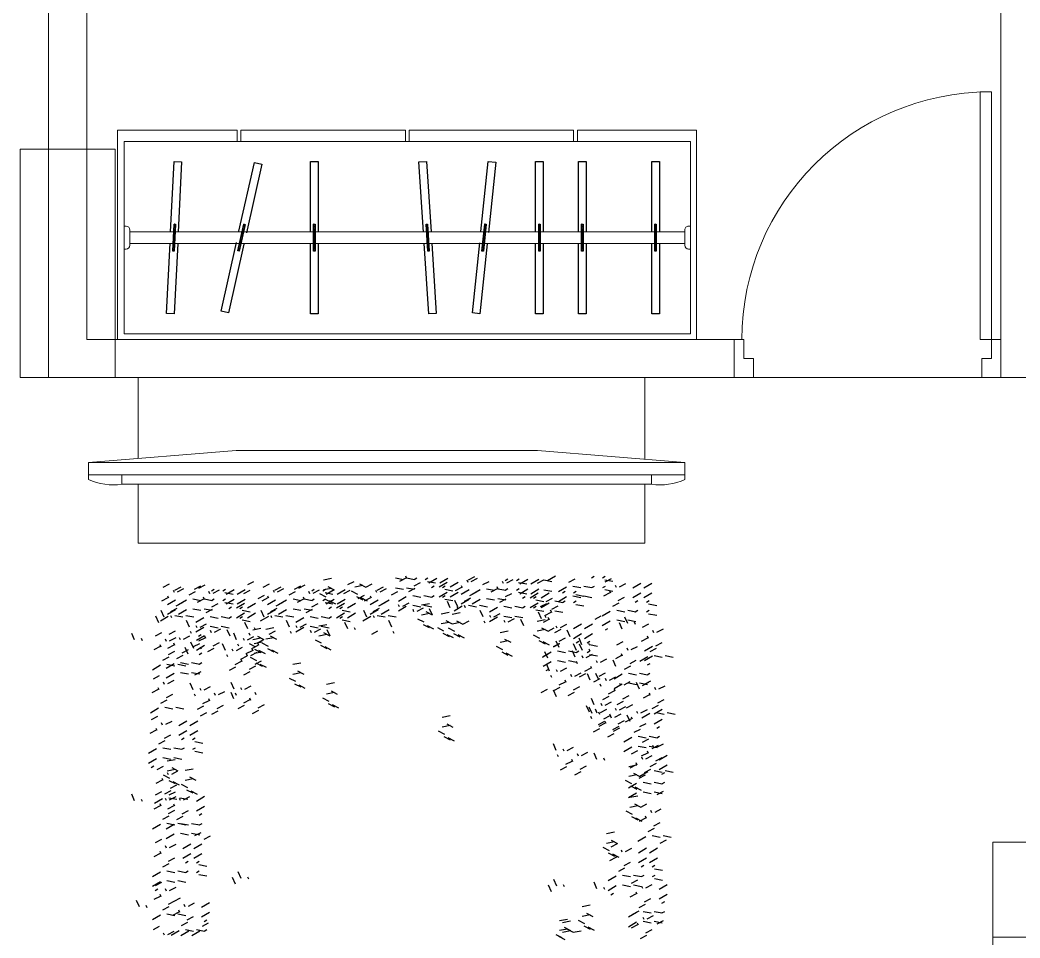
# Model space of a CAD drawing. Header units: millimetres. Extents: x 2878 to 6301, y 540 to 1980.
# Drawn here: x 2935.63 to 2938.255, y 831.834 to 834.245 of the extents above; entities that cross this region are included whole.
import ezdxf

# ---------------------------------------------------------------- set-up
doc = ezdxf.new("R2010")
doc.units = ezdxf.units.MM
doc.header["$LTSCALE"] = 4
for name, color, linetype, lineweight in [('ALVENARIA', 4, 'Continuous', 20), ('COTAS', 35, 'Continuous', 5), ('PILAR', 1, 'Continuous', 5), ('PORTA', 2, 'Continuous', 20), ('SOLEIRA', 1, 'Continuous', 5)]:
    doc.layers.add(name, color=color, linetype=linetype, lineweight=lineweight)
doc.layers.add('LAY01', color=7, linetype='Continuous')
doc.layers.add('TRACONIVEL', color=252, linetype='Continuous')

# ---------------------------------------------------------------- blocks, each defined once
blk = doc.blocks.new('P70D')
for points in [[(-0.025, 0.15), (-0.025, 0.8), (-0.055, 0.8), (-0.055, 0.15)], [(-0.7, 0.15), (-0.675, 0.15), (-0.675, 0.1), (-0.65, 0.1), (-0.65, 0.05), (-0.7, 0.05)], [(0, 0.15), (-0.025, 0.15), (-0.025, 0.1), (-0.05, 0.1), (-0.05, 0.05), (0, 0.05)]]:
    blk.add_lwpolyline(points, close=True)
blk = doc.blocks.new('*X95')
at = {"color": 0}
for p, q in [((18.205, 3.1079), (18.2054, 3.1081)), ((18.205, 3.1044), (18.209, 3.1067)), ((18.205, 3.1009), (18.209, 3.1032)), ((18.205, 3.0975), (18.209, 3.0998)), ((18.205, 3.094), (18.209, 3.0963)), ((18.205, 3.0905), (18.209, 3.0928)), ((18.205, 3.0871), (18.209, 3.0894)), ((18.205, 3.0836), (18.209, 3.0859)), ((18.205, 3.0801), (18.209, 3.0825)), ((18.205, 3.0767), (18.209, 3.079)), ((18.205, 3.0732), (18.209, 3.0755)), ((18.205, 3.0698), (18.209, 3.0721)), ((18.205, 3.0663), (18.209, 3.0686)), ((18.205, 3.0628), (18.209, 3.0651)), ((18.205, 3.0594), (18.209, 3.0617)), ((18.205, 3.0559), (18.209, 3.0582)), ((18.205, 3.0524), (18.209, 3.0547)), ((18.205, 3.049), (18.209, 3.0513)), ((18.205, 3.0455), (18.209, 3.0478)), ((18.205, 3.042), (18.209, 3.0443)), ((18.205, 3.0386), (18.209, 3.0409)), ((18.2081, 3.0369), (18.209, 3.0374))]:
    blk.add_line(p, q, dxfattribs=at)
blk = doc.blocks.new('CAB')
at = {"layer": 'LAY01'}
for points in [[(-0.01, 0.015), (-0.01, 0.2), (0.01, 0.2), (0.01, 0.015)], [(0.01, -0.015), (0.01, -0.2), (-0.01, -0.2), (-0.01, -0.015)]]:
    blk.add_lwpolyline(points, dxfattribs=at)
blk.add_lwpolyline([(-0.002, -0.0356), (-0.002, 0.0356), (0.002, 0.0356), (0.002, -0.0356)], close=True, dxfattribs=at)
blk.add_blockref('*X95', (-18.207, -3.0725), dxfattribs=at)
blk = doc.blocks.new('ARMARIO5')
for p, q in [((0.115, -0.015), (0.115, -0.52)), ((1.6017, -0.015), (0.115, -0.015)), ((1.6017, -0.015), (1.6017, -0.52)), ((0.115, -0.2375), (0.12, -0.2375)), ((0.13, -0.2475), (0.13, -0.2875)), ((0.13, -0.2525), (1.5867, -0.2525)), ((1.5867, -0.2475), (1.5867, -0.2875)), ((1.6017, -0.2375), (1.5967, -0.2375)), ((0.13, -0.2825), (1.5867, -0.2825)), ((0.115, -0.2975), (0.12, -0.2975)), ((1.6017, -0.2975), (1.5967, -0.2975)), ((0.115, -0.52), (1.6017, -0.52)), ((0.4117, -0.52), (0.4117, -0.55)), ((0.4217, -0.52), (0.4217, -0.55)), ((0.8533, -0.52), (0.8533, -0.55)), ((0.8633, -0.52), (0.8633, -0.55)), ((1.295, -0.52), (1.295, -0.55)), ((1.305, -0.52), (1.305, -0.55)), ((0.0994, -0.55), (0.4117, -0.55)), ((0.4217, -0.55), (0.8533, -0.55)), ((0.8633, -0.55), (1.295, -0.55)), ((1.305, -0.55), (1.619, -0.55))]:
    blk.add_line(p, q)
blk.add_lwpolyline([(1.619, -0.55), (1.619, 0), (0.0994, 0), (0.0994, -0.55)])
for centre, start, end in [((0.12, -0.2475), 0, 90), ((1.5967, -0.2475), 90, 180), ((0.12, -0.2875), 270, 0), ((1.5967, -0.2875), 180, 270)]:
    blk.add_arc(centre, 0.01, start, end)
for p in [(0.2067, -0.2675), (0.399, -0.2675), (0.5115, -0.2675), (1.1024, -0.2675)]:
    blk.add_blockref('CAB', p)
for p, rotation in [((0.6569, -0.2675), 354.0893786921447), ((0.805, -0.2675), 3.656534792935252), ((1.2937, -0.2675), 347.3364767990632), ((1.4704, -0.2675), 357.2102617145848)]:
    blk.add_blockref('CAB', p, dxfattribs=dict(rotation=rotation))
blk = doc.blocks.new('TAPETE')
at = {"layer": 'TRACONIVEL'}
for p, q in [((-0.2827, 0.4677), (-0.3016, 0.4626)), ((0.0294, 0.4761), (0.0104, 0.4711)), ((0.5016, 0.4761), (0.4827, 0.4711)), ((-0.2977, 0.4509), (-0.3041, 0.4492)), ((0.0143, 0.4593), (0.008, 0.4576)), ((0.4866, 0.4593), (0.4803, 0.4576)), ((-0.3693, 0.438), (-0.3596, 0.4271)), ((-0.3264, 0.4257), (-0.3402, 0.4396)), ((-0.2803, 0.4367), (-0.2706, 0.4258)), ((-0.2509, 0.4303), (-0.2555, 0.435)), ((-0.2288, 0.4257), (-0.2426, 0.4396)), ((-0.2396, 0.4346), (-0.2299, 0.4236)), ((-0.2001, 0.4257), (-0.214, 0.4396)), ((-0.1541, 0.4367), (-0.1444, 0.4258)), ((-0.1134, 0.4346), (-0.1037, 0.4236)), ((-0.0602, 0.4257), (-0.0741, 0.4396)), ((-0.0142, 0.4367), (-0.0045, 0.4258)), ((0.0148, 0.4223), (0.001, 0.4362)), ((0.0265, 0.4346), (0.0362, 0.4236)), ((0.0609, 0.4333), (0.0706, 0.4224)), ((0.1108, 0.4372), (0.1062, 0.4418)), ((0.1329, 0.4325), (0.1191, 0.4464)), ((0.1616, 0.4325), (0.1477, 0.4464)), ((0.2076, 0.4436), (0.2173, 0.4326)), ((0.2226, 0.4338), (0.2163, 0.4321)), ((0.2483, 0.4414), (0.258, 0.4305)), ((0.281, 0.4291), (0.2671, 0.443)), ((0.327, 0.4402), (0.3367, 0.4292)), ((0.3677, 0.438), (0.3774, 0.4271)), ((0.4072, 0.4257), (0.3934, 0.4396)), ((0.4533, 0.4367), (0.463, 0.4258)), ((0.494, 0.4346), (0.5036, 0.4236)), ((0.5522, 0.4345), (0.5333, 0.4294)), ((-0.3785, 0.4208), (-0.3848, 0.4191)), ((-0.3112, 0.4215), (-0.3015, 0.4106)), ((-0.2654, 0.427), (-0.2717, 0.4253)), ((-0.2488, 0.4174), (-0.2551, 0.4157)), ((-0.185, 0.4215), (-0.1753, 0.4106)), ((-0.1391, 0.427), (-0.1454, 0.4253)), ((-0.1226, 0.4174), (-0.1289, 0.4157)), ((-0.0892, 0.4018), (-0.103, 0.4157)), ((-0.0605, 0.4018), (-0.0744, 0.4157)), ((-0.0451, 0.4215), (-0.0354, 0.4106)), ((0.0008, 0.427), (-0.0055, 0.4253)), ((0.0173, 0.4174), (0.011, 0.4157)), ((0.03, 0.4181), (0.0397, 0.4071)), ((0.0759, 0.4236), (0.0695, 0.4219)), ((0.0858, 0.4209), (0.0761, 0.4099)), ((0.1016, 0.4312), (0.1113, 0.4202)), ((0.1363, 0.4216), (0.1317, 0.4077)), ((0.165, 0.4216), (0.1604, 0.4077)), ((0.1767, 0.4283), (0.1864, 0.4174)), ((0.1933, 0.4187), (0.203, 0.4078)), ((0.2391, 0.4243), (0.2328, 0.4226)), ((0.234, 0.4166), (0.2436, 0.4057)), ((0.2844, 0.4181), (0.2798, 0.4043)), ((0.2961, 0.4249), (0.3058, 0.414)), ((0.342, 0.4304), (0.3357, 0.4287)), ((0.3585, 0.4208), (0.3522, 0.4191)), ((0.3831, 0.4018), (0.3693, 0.4157)), ((0.4118, 0.4018), (0.3979, 0.4157)), ((0.4224, 0.4215), (0.4321, 0.4106)), ((0.4682, 0.427), (0.4619, 0.4253)), ((0.4848, 0.4174), (0.4785, 0.4157)), ((0.5505, 0.4121), (0.5367, 0.4259)), ((0.5688, 0.4249), (0.5498, 0.4199)), ((0.5966, 0.4231), (0.6063, 0.4122)), ((0.6373, 0.4209), (0.647, 0.41)), ((-0.3726, 0.3934), (-0.3864, 0.4072)), ((-0.3836, 0.4132), (-0.3739, 0.4022)), ((-0.3229, 0.4147), (-0.3275, 0.4009)), ((-0.3265, 0.4044), (-0.3168, 0.3935)), ((-0.2946, 0.4119), (-0.285, 0.401)), ((-0.2859, 0.4022), (-0.2762, 0.3913)), ((-0.254, 0.4098), (-0.2443, 0.3988)), ((-0.2253, 0.4147), (-0.23, 0.4009)), ((-0.1967, 0.4147), (-0.2013, 0.4009)), ((-0.1684, 0.4119), (-0.1587, 0.401)), ((-0.1277, 0.4098), (-0.118, 0.3988)), ((-0.0568, 0.4147), (-0.0614, 0.4009)), ((-0.0285, 0.4119), (-0.0188, 0.401)), ((-0.0145, 0.4128), (-0.0048, 0.4019)), ((0.0005, 0.4031), (-0.0058, 0.4014)), ((0.0122, 0.4098), (0.0219, 0.3988)), ((0.0183, 0.4113), (0.0137, 0.3975)), ((0.0262, 0.4107), (0.0359, 0.3997)), ((0.0466, 0.4085), (0.0563, 0.3976)), ((0.0659, 0.4042), (0.0563, 0.3932)), ((0.0692, 0.4113), (0.0595, 0.4004)), ((0.0924, 0.414), (0.0861, 0.4123)), ((0.0872, 0.4063), (0.0969, 0.3954)), ((0.1066, 0.4063), (0.0969, 0.3954)), ((0.0975, 0.4141), (0.1021, 0.4003)), ((0.1261, 0.4141), (0.1308, 0.4003)), ((0.1363, 0.4024), (0.1317, 0.3886)), ((0.165, 0.4024), (0.1604, 0.3886)), ((0.2844, 0.399), (0.2798, 0.3852)), ((0.3127, 0.4153), (0.3224, 0.4044)), ((0.3534, 0.4132), (0.3631, 0.4022)), ((0.4107, 0.4147), (0.4061, 0.4009)), ((0.4389, 0.4119), (0.4486, 0.401)), ((0.4578, 0.4128), (0.4675, 0.4019)), ((0.4728, 0.4031), (0.4665, 0.4014)), ((0.4796, 0.4098), (0.4893, 0.3988)), ((0.4985, 0.4107), (0.5082, 0.3997)), ((0.5537, 0.4081), (0.5474, 0.4064)), ((0.554, 0.4011), (0.5494, 0.3872)), ((0.5702, 0.3995), (0.5564, 0.4134)), ((0.5657, 0.4078), (0.5754, 0.3969)), ((0.5823, 0.3983), (0.5919, 0.3873)), ((0.5989, 0.3995), (0.585, 0.4134)), ((0.6115, 0.4133), (0.6052, 0.4116)), ((0.6281, 0.4038), (0.6218, 0.4021)), ((0.6284, 0.401), (0.6381, 0.3901)), ((-0.3741, 0.3766), (-0.388, 0.3904)), ((-0.3691, 0.3824), (-0.3738, 0.3685)), ((-0.3574, 0.3891), (-0.3477, 0.3782)), ((-0.3229, 0.3956), (-0.3275, 0.3818)), ((-0.3116, 0.3946), (-0.3179, 0.3929)), ((-0.295, 0.3851), (-0.3013, 0.3834)), ((-0.2253, 0.3956), (-0.23, 0.3818)), ((-0.1976, 0.3778), (-0.2023, 0.3824)), ((-0.1967, 0.3956), (-0.2013, 0.3818)), ((-0.169, 0.3778), (-0.1736, 0.3824)), ((-0.1469, 0.3732), (-0.1607, 0.387)), ((-0.1182, 0.3732), (-0.1321, 0.387)), ((-0.0858, 0.3908), (-0.0904, 0.377)), ((-0.0571, 0.3908), (-0.0617, 0.377)), ((-0.0568, 0.3956), (-0.0614, 0.3818)), ((-0.0454, 0.3976), (-0.0357, 0.3866)), ((-0.0288, 0.388), (-0.0191, 0.3771)), ((0.017, 0.3935), (0.0107, 0.3918)), ((0.0119, 0.3858), (0.0216, 0.3749)), ((0.0183, 0.3922), (0.0137, 0.3783)), ((0.0583, 0.3899), (0.0486, 0.379)), ((0.0701, 0.3832), (0.0747, 0.3693)), ((0.0987, 0.3832), (0.1033, 0.3693)), ((0.164, 0.3846), (0.1594, 0.3892)), ((0.1927, 0.3846), (0.1881, 0.3892)), ((0.2148, 0.38), (0.2009, 0.3938)), ((0.2435, 0.38), (0.2296, 0.3938)), ((0.3865, 0.3908), (0.3819, 0.377)), ((0.4107, 0.3956), (0.4061, 0.3818)), ((0.4152, 0.3908), (0.4106, 0.377)), ((0.4269, 0.3976), (0.4366, 0.3866)), ((0.4601, 0.3833), (0.4412, 0.3782)), ((0.4435, 0.388), (0.4532, 0.3771)), ((0.4893, 0.3935), (0.483, 0.3918)), ((0.4842, 0.3858), (0.4938, 0.3749)), ((0.5396, 0.3813), (0.5207, 0.3763)), ((0.554, 0.382), (0.5494, 0.3681)), ((0.5702, 0.3804), (0.5564, 0.3943)), ((0.5989, 0.3804), (0.585, 0.3943)), ((0.6229, 0.3961), (0.6326, 0.3852)), ((-0.3741, 0.3575), (-0.388, 0.3713)), ((-0.3409, 0.3796), (-0.3312, 0.3686)), ((-0.3002, 0.3774), (-0.2905, 0.3665)), ((-0.1469, 0.354), (-0.1607, 0.3679)), ((-0.1182, 0.354), (-0.1321, 0.3679)), ((-0.0932, 0.3663), (-0.0835, 0.3554)), ((-0.0858, 0.3717), (-0.0904, 0.3578)), ((-0.0571, 0.3717), (-0.0617, 0.3578)), ((0.0385, 0.3732), (0.0288, 0.3623)), ((0.0418, 0.3804), (0.0321, 0.3695)), ((0.0792, 0.3754), (0.0695, 0.3645)), ((0.1548, 0.3661), (0.1502, 0.3523)), ((0.164, 0.3655), (0.1594, 0.3701)), ((0.1835, 0.3661), (0.1788, 0.3523)), ((0.1927, 0.3655), (0.1881, 0.3701)), ((0.2148, 0.3609), (0.2009, 0.3747)), ((0.2435, 0.3609), (0.2296, 0.3747)), ((0.3239, 0.3673), (0.3176, 0.3656)), ((0.3555, 0.3746), (0.3366, 0.3695)), ((0.3791, 0.3663), (0.3888, 0.3554)), ((0.3865, 0.3717), (0.3819, 0.3578)), ((0.4152, 0.3717), (0.4106, 0.3578)), ((0.4766, 0.3737), (0.4577, 0.3687)), ((0.4621, 0.3686), (0.4718, 0.3576)), ((0.508, 0.3741), (0.5017, 0.3724)), ((0.5185, 0.3506), (0.5046, 0.3645)), ((0.5245, 0.3645), (0.5182, 0.3628)), ((0.5471, 0.3506), (0.5333, 0.3645)), ((0.5736, 0.3694), (0.569, 0.3556)), ((0.6023, 0.3694), (0.5977, 0.3556)), ((0.614, 0.3762), (0.6237, 0.3652)), ((0.6306, 0.3666), (0.6403, 0.3557)), ((-0.3701, 0.3454), (-0.3747, 0.35)), ((-0.3691, 0.3633), (-0.3738, 0.3494)), ((-0.359, 0.3532), (-0.3493, 0.3423)), ((-0.3415, 0.3454), (-0.3461, 0.35)), ((-0.3193, 0.3408), (-0.3332, 0.3547)), ((-0.2907, 0.3408), (-0.3045, 0.3547)), ((-0.2069, 0.3593), (-0.2115, 0.3454)), ((-0.1976, 0.3587), (-0.2023, 0.3633)), ((-0.1782, 0.3593), (-0.1828, 0.3454)), ((-0.169, 0.3587), (-0.1736, 0.3633)), ((-0.1031, 0.3498), (-0.0934, 0.3389)), ((-0.0581, 0.3539), (-0.0627, 0.3585)), ((-0.0294, 0.3539), (-0.034, 0.3585)), ((-0.0073, 0.3492), (-0.0211, 0.3631)), ((0.0214, 0.3492), (0.0075, 0.3631)), ((0.2586, 0.3566), (0.2683, 0.3457)), ((0.2781, 0.3618), (0.2878, 0.3509)), ((0.2946, 0.3522), (0.3043, 0.3413)), ((0.3405, 0.3577), (0.3342, 0.356)), ((0.3353, 0.3501), (0.345, 0.3391)), ((0.4142, 0.3539), (0.4096, 0.3585)), ((0.4429, 0.3539), (0.4383, 0.3585)), ((0.465, 0.3492), (0.4511, 0.3631)), ((0.4616, 0.3569), (0.4553, 0.3552)), ((0.4787, 0.359), (0.4884, 0.3481)), ((0.4937, 0.3492), (0.4798, 0.3631)), ((0.4937, 0.3492), (0.4873, 0.3476)), ((0.4964, 0.3552), (0.4918, 0.3599)), ((0.5194, 0.3568), (0.5291, 0.3459)), ((0.5623, 0.3464), (0.572, 0.3355)), ((0.5736, 0.3503), (0.569, 0.3364)), ((0.5932, 0.3616), (0.6029, 0.3507)), ((0.6023, 0.3503), (0.5977, 0.3364)), ((0.6081, 0.3519), (0.6018, 0.3502)), ((0.6338, 0.3595), (0.6435, 0.3485)), ((0.2637, 0.337), (0.2734, 0.326)), ((0.3096, 0.3425), (0.3033, 0.3408)), ((0.3261, 0.3329), (0.3198, 0.3312)), ((0.4478, 0.3437), (0.4575, 0.3328)), ((0.4644, 0.3342), (0.4741, 0.3233)), ((0.5102, 0.3397), (0.5039, 0.338)), ((0.505, 0.332), (0.5147, 0.3211)), ((0.5219, 0.3396), (0.5173, 0.3258)), ((0.5506, 0.3396), (0.546, 0.3258)), ((0.5788, 0.3368), (0.5885, 0.3259)), ((0.6013, 0.3325), (0.5967, 0.3371)), ((0.6247, 0.3423), (0.6184, 0.3406)), ((0.6195, 0.3347), (0.6292, 0.3237)), ((0.63, 0.3325), (0.6254, 0.3371)), ((0.2803, 0.3274), (0.29, 0.3165)), ((0.321, 0.3252), (0.3307, 0.3143)), ((0.4709, 0.3188), (0.4519, 0.3137)), ((0.5219, 0.3205), (0.5173, 0.3067)), ((0.5506, 0.3205), (0.546, 0.3067)), ((0.6004, 0.2981), (0.5865, 0.3119)), ((0.5921, 0.314), (0.5875, 0.3001)), ((0.6013, 0.3133), (0.5967, 0.318)), ((0.629, 0.2981), (0.6152, 0.3119)), ((0.6208, 0.314), (0.6162, 0.3001)), ((0.63, 0.3133), (0.6254, 0.318)), ((-0.2155, 0.3014), (-0.2344, 0.2963)), ((0.3285, 0.3041), (0.3096, 0.2991)), ((0.3259, 0.2966), (0.3196, 0.2949)), ((0.3575, 0.3039), (0.3386, 0.2988)), ((0.3934, 0.306), (0.4031, 0.2951)), ((0.41, 0.2965), (0.4197, 0.2855)), ((0.4393, 0.3115), (0.433, 0.3098)), ((0.4558, 0.302), (0.4495, 0.3003)), ((0.5024, 0.2995), (0.4835, 0.2944)), ((0.5126, 0.3109), (0.4937, 0.3058)), ((0.5496, 0.3027), (0.545, 0.3073)), ((0.5783, 0.3027), (0.5736, 0.3073)), ((-0.1989, 0.2918), (-0.2179, 0.2868)), ((0.2801, 0.2911), (0.2898, 0.2802)), ((0.2967, 0.2815), (0.3063, 0.2706)), ((0.3425, 0.2871), (0.3362, 0.2854)), ((0.3373, 0.2794), (0.347, 0.2685)), ((0.3791, 0.2812), (0.3888, 0.2703)), ((0.4249, 0.2867), (0.4186, 0.285)), ((0.4249, 0.2867), (0.4346, 0.2758)), ((0.4415, 0.2771), (0.4352, 0.2755)), ((0.4415, 0.2771), (0.4512, 0.2662)), ((0.4506, 0.2943), (0.4603, 0.2834)), ((0.4708, 0.2922), (0.4645, 0.2905)), ((0.4873, 0.2826), (0.481, 0.281)), ((0.5339, 0.2802), (0.515, 0.2751)), ((0.5404, 0.2842), (0.5357, 0.2703)), ((0.5496, 0.2836), (0.545, 0.2882)), ((0.56, 0.2801), (0.5461, 0.2939)), ((0.569, 0.2842), (0.5644, 0.2703)), ((0.5783, 0.2836), (0.5736, 0.2882)), ((0.5886, 0.2801), (0.5748, 0.2939)), ((0.6004, 0.2789), (0.5865, 0.2928)), ((0.629, 0.2789), (0.6152, 0.2928)), ((0.6181, 0.2815), (0.6278, 0.2706)), ((-0.214, 0.275), (-0.2203, 0.2733)), ((0.2658, 0.2663), (0.2755, 0.2554)), ((0.3116, 0.2718), (0.3053, 0.2701)), ((0.3282, 0.2622), (0.3219, 0.2605)), ((0.3956, 0.2716), (0.4053, 0.2607)), ((0.4143, 0.2606), (0.4046, 0.2497)), ((0.4106, 0.2619), (0.4203, 0.251)), ((0.4309, 0.2702), (0.4212, 0.2593)), ((0.4363, 0.2695), (0.446, 0.2585)), ((0.4426, 0.2634), (0.4472, 0.2496)), ((0.455, 0.2628), (0.4453, 0.2519)), ((0.4564, 0.2674), (0.4501, 0.2657)), ((0.4564, 0.2674), (0.4661, 0.2565)), ((0.4715, 0.2723), (0.4618, 0.2614)), ((0.4712, 0.2634), (0.4758, 0.2496)), ((0.4822, 0.275), (0.4919, 0.264)), ((0.4832, 0.2656), (0.4879, 0.2517)), ((0.5023, 0.2729), (0.496, 0.2712)), ((0.5119, 0.2656), (0.5165, 0.2517)), ((0.5188, 0.2633), (0.5125, 0.2616)), ((0.56, 0.2609), (0.5461, 0.2748)), ((0.5886, 0.2609), (0.5748, 0.2748)), ((0.6442, 0.2747), (0.6539, 0.2638)), ((0.2823, 0.2567), (0.292, 0.2458)), ((0.411, 0.2535), (0.4013, 0.2426)), ((0.4517, 0.2557), (0.442, 0.2447)), ((0.4517, 0.2557), (0.442, 0.2447)), ((0.473, 0.2502), (0.4633, 0.2392)), ((0.473, 0.2578), (0.4667, 0.2561)), ((0.473, 0.2578), (0.4827, 0.2469)), ((0.4924, 0.2578), (0.4827, 0.2469)), ((0.4847, 0.2434), (0.4893, 0.2296)), ((0.5133, 0.2434), (0.518, 0.2296)), ((0.5505, 0.2389), (0.5367, 0.2528)), ((0.5688, 0.2518), (0.5498, 0.2467)), ((0.5966, 0.2499), (0.6063, 0.239)), ((0.6038, 0.2567), (0.6135, 0.2458)), ((0.6373, 0.2477), (0.647, 0.2368)), ((0.4531, 0.2335), (0.4434, 0.2226)), ((0.4564, 0.2406), (0.4467, 0.2297)), ((0.4938, 0.2356), (0.4841, 0.2247)), ((0.4985, 0.2375), (0.5082, 0.2266)), ((0.5537, 0.2349), (0.5474, 0.2332)), ((0.554, 0.2279), (0.5494, 0.214)), ((0.5702, 0.2264), (0.5564, 0.2402)), ((0.5657, 0.2347), (0.5754, 0.2237)), ((0.5989, 0.2264), (0.585, 0.2402)), ((0.6115, 0.2402), (0.6052, 0.2385)), ((0.6281, 0.2306), (0.6218, 0.2289)), ((0.6284, 0.2278), (0.6381, 0.2169)), ((0.5396, 0.2082), (0.5207, 0.2031)), ((0.554, 0.2088), (0.5494, 0.1949)), ((0.5702, 0.2072), (0.5564, 0.2211)), ((0.5823, 0.2251), (0.5919, 0.2142)), ((0.5989, 0.2072), (0.585, 0.2211)), ((0.6229, 0.2229), (0.6326, 0.212)), ((0.3533, 0.1935), (0.3436, 0.1826)), ((0.3699, 0.2031), (0.3602, 0.1921)), ((0.3816, 0.1963), (0.3862, 0.1825)), ((0.4103, 0.1963), (0.4149, 0.1825)), ((0.508, 0.2009), (0.5017, 0.1992)), ((0.5185, 0.1775), (0.5046, 0.1913)), ((0.5245, 0.1913), (0.5182, 0.1896)), ((0.5471, 0.1775), (0.5333, 0.1913)), ((0.5736, 0.1962), (0.569, 0.1824)), ((0.6023, 0.1962), (0.5977, 0.1824)), ((0.614, 0.203), (0.6237, 0.1921)), ((0.6306, 0.1934), (0.6403, 0.1825)), ((0.3501, 0.1864), (0.3404, 0.1755)), ((0.3907, 0.1885), (0.381, 0.1776)), ((0.5194, 0.1837), (0.5291, 0.1727)), ((0.5623, 0.1732), (0.572, 0.1623)), ((0.5736, 0.1771), (0.569, 0.1633)), ((0.5932, 0.1885), (0.6029, 0.1775)), ((0.6023, 0.1771), (0.5977, 0.1633)), ((0.6081, 0.1787), (0.6018, 0.177)), ((0.6338, 0.1863), (0.6435, 0.1754)), ((0.4825, 0.1581), (0.4728, 0.1472)), ((0.5102, 0.1665), (0.5039, 0.1648)), ((0.505, 0.1588), (0.5147, 0.1479)), ((0.5219, 0.1665), (0.5173, 0.1526)), ((0.5506, 0.1665), (0.546, 0.1526)), ((0.5788, 0.1636), (0.5885, 0.1527)), ((0.6013, 0.1593), (0.5967, 0.1639)), ((0.6247, 0.1692), (0.6184, 0.1675)), ((0.6195, 0.1615), (0.6292, 0.1506)), ((0.63, 0.1593), (0.6254, 0.1639)), ((0.3117, 0.1449), (0.302, 0.134)), ((0.3117, 0.1449), (0.302, 0.134)), ((0.4627, 0.1414), (0.453, 0.1305)), ((0.466, 0.1486), (0.4563, 0.1376)), ((0.5034, 0.1436), (0.4937, 0.1327)), ((0.4942, 0.1514), (0.4989, 0.1375)), ((0.5219, 0.1473), (0.5173, 0.1335)), ((0.5229, 0.1514), (0.5275, 0.1375)), ((0.5506, 0.1473), (0.546, 0.1335)), ((0.6004, 0.1249), (0.5865, 0.1387)), ((0.5921, 0.1408), (0.5875, 0.127)), ((0.6013, 0.1408), (0.5916, 0.1298)), ((0.6013, 0.1402), (0.5967, 0.1448)), ((0.6179, 0.1503), (0.6082, 0.1394)), ((0.629, 0.1249), (0.6152, 0.1387)), ((0.6208, 0.1408), (0.6162, 0.127)), ((0.63, 0.1402), (0.6254, 0.1448)), ((0.6296, 0.1436), (0.6342, 0.1297)), ((0.6582, 0.1436), (0.6629, 0.1297)), ((0.2918, 0.1282), (0.2821, 0.1173)), ((0.2918, 0.1282), (0.2821, 0.1173)), ((0.2951, 0.1354), (0.2854, 0.1244)), ((0.2951, 0.1354), (0.2854, 0.1244)), ((0.3325, 0.1304), (0.3228, 0.1195)), ((0.3325, 0.1304), (0.3228, 0.1195)), ((0.3234, 0.1382), (0.328, 0.1243)), ((0.3234, 0.1382), (0.328, 0.1243)), ((0.352, 0.1382), (0.3567, 0.1243)), ((0.352, 0.1382), (0.3567, 0.1243)), ((0.5126, 0.1377), (0.4937, 0.1327)), ((0.5496, 0.1295), (0.545, 0.1341)), ((0.5783, 0.1295), (0.5736, 0.1341)), ((0.598, 0.1336), (0.5883, 0.1227)), ((0.6387, 0.1358), (0.629, 0.1249)), ((0.5339, 0.107), (0.515, 0.1019)), ((0.5404, 0.111), (0.5357, 0.0972)), ((0.5496, 0.1104), (0.545, 0.115)), ((0.56, 0.1069), (0.5461, 0.1207)), ((0.569, 0.111), (0.5644, 0.0972)), ((0.5783, 0.1104), (0.5736, 0.115)), ((0.5886, 0.1069), (0.5748, 0.1207)), ((0.6004, 0.1058), (0.5865, 0.1196)), ((0.629, 0.1058), (0.6152, 0.1196)), ((0.6181, 0.1083), (0.6278, 0.0974)), ((0.5188, 0.0902), (0.5125, 0.0885)), ((0.56, 0.0878), (0.5461, 0.1016)), ((0.5886, 0.0878), (0.5748, 0.1016)), ((0.6261, 0.0957), (0.6164, 0.0848)), ((0.6378, 0.089), (0.6424, 0.0751)), ((0.6442, 0.1015), (0.6539, 0.0906)), ((0.5505, 0.0614), (0.5367, 0.0753)), ((0.5688, 0.0743), (0.5498, 0.0692)), ((0.6063, 0.079), (0.5966, 0.0681)), ((0.5966, 0.0724), (0.6063, 0.0615)), ((0.6095, 0.0862), (0.5999, 0.0752)), ((0.6038, 0.0835), (0.6135, 0.0726)), ((0.647, 0.0812), (0.6373, 0.0703)), ((0.6373, 0.0703), (0.647, 0.0593)), ((0.4985, 0.06), (0.5082, 0.0491)), ((0.5537, 0.0575), (0.5474, 0.0558)), ((0.5702, 0.0489), (0.5564, 0.0627)), ((0.5657, 0.0572), (0.5754, 0.0462)), ((0.5989, 0.0489), (0.585, 0.0627)), ((0.6115, 0.0627), (0.6052, 0.061)), ((0.6281, 0.0531), (0.6218, 0.0514)), ((0.554, 0.0504), (0.5494, 0.0366)), ((0.5702, 0.0298), (0.5564, 0.0436)), ((0.5823, 0.0476), (0.5919, 0.0367)), ((0.5989, 0.0298), (0.585, 0.0436)), ((0.6229, 0.0454), (0.6326, 0.0345)), ((0.6284, 0.0503), (0.6381, 0.0394)), ((0.508, 0.0234), (0.5017, 0.0217)), ((0.5396, 0.0307), (0.5207, 0.0256)), ((0.554, 0.0313), (0.5494, 0.0174)), ((0.614, 0.0255), (0.6237, 0.0146)), ((0.6353, 0.0188), (0.6307, 0.0049)), ((0.6639, 0.0188), (0.6593, 0.0049)), ((0.5801, 0), (0.5663, 0.0138)), ((0.5862, 0.0139), (0.5799, 0.0122)), ((0.581, 0.0062), (0.5907, -0.0047)), ((0.6088, 0), (0.5949, 0.0138)), ((0.6548, 0.011), (0.6645, 0.0001)), ((0.6698, 0.0012), (0.6635, -0.0005)), ((0.5718, -0.011), (0.5655, -0.0127)), ((0.5835, -0.011), (0.5789, -0.0249)), ((0.6122, -0.011), (0.6076, -0.0249)), ((0.6239, -0.0043), (0.6336, -0.0152)), ((0.6353, -0.0004), (0.6307, -0.0142)), ((0.6405, -0.0138), (0.6502, -0.0248)), ((0.663, -0.0182), (0.6584, -0.0136)), ((0.6639, -0.0004), (0.6593, -0.0142)), ((0.5276, -0.0289), (0.5179, -0.0398)), ((0.5442, -0.0194), (0.5345, -0.0303)), ((0.565, -0.0339), (0.5553, -0.0448)), ((0.5559, -0.0261), (0.5605, -0.04)), ((0.5667, -0.0186), (0.5764, -0.0296)), ((0.5835, -0.0301), (0.5789, -0.044)), ((0.5845, -0.0261), (0.5892, -0.04)), ((0.6122, -0.0301), (0.6076, -0.044)), ((0.663, -0.0373), (0.6584, -0.0327)), ((0.5243, -0.0361), (0.5146, -0.047)), ((0.5742, -0.0398), (0.5553, -0.0448)), ((0.6112, -0.048), (0.6066, -0.0434)), ((0.6399, -0.048), (0.6353, -0.0434)), ((0.662, -0.0526), (0.6481, -0.0387)), ((0.6537, -0.0367), (0.6491, -0.0505)), ((0.1981, -0.065), (0.1884, -0.0759)), ((0.2146, -0.0554), (0.2049, -0.0663)), ((0.2263, -0.0621), (0.231, -0.076)), ((0.255, -0.0621), (0.2596, -0.076)), ((0.5015, -0.0632), (0.4918, -0.0742)), ((0.518, -0.0537), (0.5083, -0.0646)), ((0.5389, -0.0682), (0.5292, -0.0791)), ((0.5297, -0.0604), (0.5343, -0.0743)), ((0.5584, -0.0604), (0.563, -0.0743)), ((0.602, -0.0665), (0.5974, -0.0803)), ((0.6112, -0.0671), (0.6066, -0.0625)), ((0.6216, -0.0706), (0.6078, -0.0567)), ((0.6307, -0.0665), (0.626, -0.0803)), ((0.6399, -0.0671), (0.6353, -0.0625)), ((0.6503, -0.0706), (0.6364, -0.0567)), ((0.662, -0.0717), (0.6481, -0.0579)), ((0.1948, -0.0721), (0.1851, -0.083)), ((0.2355, -0.0699), (0.2258, -0.0808)), ((0.4982, -0.0704), (0.4885, -0.0813)), ((0.5009, -0.0819), (0.4912, -0.0929)), ((0.5175, -0.0724), (0.5078, -0.0833)), ((0.5292, -0.0791), (0.5338, -0.093)), ((0.5578, -0.0791), (0.5625, -0.093)), ((0.5807, -0.0964), (0.5668, -0.0826)), ((0.5955, -0.0705), (0.5766, -0.0756)), ((0.5989, -0.0835), (0.58, -0.0886)), ((0.6216, -0.0897), (0.6078, -0.0759)), ((0.6267, -0.0854), (0.6364, -0.0963)), ((0.6503, -0.0897), (0.6364, -0.0759)), ((0.4976, -0.0891), (0.4879, -0.1)), ((0.5383, -0.0869), (0.5286, -0.0978)), ((0.5286, -0.0978), (0.5383, -0.1087)), ((0.5805, -0.0873), (0.5742, -0.089)), ((0.5839, -0.1004), (0.5775, -0.1021)), ((0.6003, -0.109), (0.5865, -0.0951)), ((0.5958, -0.1007), (0.6055, -0.1116)), ((0.629, -0.109), (0.6152, -0.0951)), ((0.6417, -0.0952), (0.6354, -0.0968)), ((0.5841, -0.1074), (0.5795, -0.1213)), ((0.6003, -0.1281), (0.5865, -0.1142)), ((0.6124, -0.1102), (0.6221, -0.1211)), ((0.629, -0.1281), (0.6152, -0.1142)), ((0.6582, -0.1047), (0.6519, -0.1064)), ((0.6531, -0.1124), (0.6628, -0.1233)), ((0.6585, -0.1075), (0.6682, -0.1184)), ((0.5381, -0.1344), (0.5318, -0.1361)), ((0.5697, -0.1271), (0.5508, -0.1322)), ((0.5841, -0.1265), (0.5795, -0.1404)), ((0.6442, -0.1323), (0.6539, -0.1432)), ((0.4637, -0.1555), (0.454, -0.1665)), ((0.5486, -0.1579), (0.5348, -0.144)), ((0.5547, -0.144), (0.5484, -0.1457)), ((0.5495, -0.1517), (0.5592, -0.1626)), ((0.5773, -0.1579), (0.5634, -0.144)), ((0.6038, -0.1391), (0.5992, -0.1529)), ((0.6233, -0.1468), (0.633, -0.1578)), ((0.6324, -0.1391), (0.6278, -0.1529)), ((0.4438, -0.1722), (0.4342, -0.1832)), ((0.4471, -0.1651), (0.4374, -0.176)), ((0.4845, -0.1701), (0.4748, -0.181)), ((0.4754, -0.1623), (0.48, -0.1762)), ((0.504, -0.1623), (0.5087, -0.1762)), ((0.5403, -0.1688), (0.534, -0.1705)), ((0.552, -0.1689), (0.5474, -0.1827)), ((0.5807, -0.1689), (0.5761, -0.1827)), ((0.5924, -0.1621), (0.6021, -0.173)), ((0.6038, -0.1582), (0.5992, -0.172)), ((0.609, -0.1717), (0.6187, -0.1826)), ((0.6315, -0.176), (0.6269, -0.1714)), ((0.6324, -0.1582), (0.6278, -0.172)), ((0.6383, -0.1566), (0.632, -0.1583)), ((0.6548, -0.1662), (0.6485, -0.1678)), ((0.6601, -0.176), (0.6555, -0.1714)), ((0.5352, -0.1765), (0.5449, -0.1874)), ((0.552, -0.188), (0.5474, -0.2018)), ((0.5807, -0.188), (0.5761, -0.2018)), ((0.6497, -0.1738), (0.6593, -0.1848)), ((0.5427, -0.1976), (0.5238, -0.2026)), ((0.5797, -0.2058), (0.5751, -0.2012)), ((0.6084, -0.2058), (0.6038, -0.2012)), ((0.6305, -0.2104), (0.6166, -0.1966)), ((0.6222, -0.1945), (0.6176, -0.2084)), ((0.6315, -0.1951), (0.6269, -0.1905)), ((0.6592, -0.2104), (0.6453, -0.1966)), ((0.6509, -0.1945), (0.6463, -0.2084)), ((0.6601, -0.1951), (0.6555, -0.1905)), ((0.4968, -0.2198), (0.4871, -0.2307)), ((0.5705, -0.2243), (0.5659, -0.2381)), ((0.5797, -0.2249), (0.5751, -0.2203)), ((0.5901, -0.2284), (0.5763, -0.2146)), ((0.5992, -0.2243), (0.5945, -0.2381)), ((0.6084, -0.2249), (0.6038, -0.2203)), ((0.6188, -0.2284), (0.6049, -0.2146)), ((0.6305, -0.2295), (0.6166, -0.2157)), ((0.6592, -0.2295), (0.6453, -0.2157)), ((0.3272, -0.2333), (0.3369, -0.2442)), ((0.3954, -0.2462), (0.3908, -0.2416)), ((0.4175, -0.2508), (0.4037, -0.2369)), ((0.4481, -0.2395), (0.4292, -0.2445)), ((0.4314, -0.2355), (0.4411, -0.2464)), ((0.4462, -0.2508), (0.4323, -0.2369)), ((0.477, -0.2365), (0.4673, -0.2474)), ((0.4803, -0.2294), (0.4706, -0.2403)), ((0.5177, -0.2343), (0.508, -0.2453)), ((0.5085, -0.2266), (0.5132, -0.2404)), ((0.5337, -0.2377), (0.5434, -0.2486)), ((0.5372, -0.2266), (0.5418, -0.2404)), ((0.564, -0.2283), (0.5451, -0.2334)), ((0.5538, -0.2398), (0.5475, -0.2415)), ((0.5538, -0.2398), (0.5635, -0.2507)), ((0.5901, -0.2475), (0.5763, -0.2337)), ((0.5796, -0.2322), (0.5892, -0.2431)), ((0.5945, -0.2419), (0.6042, -0.2529)), ((0.6188, -0.2475), (0.6049, -0.2337)), ((0.6293, -0.2379), (0.6247, -0.2518)), ((0.6483, -0.227), (0.6579, -0.2379)), ((0.6579, -0.2379), (0.6533, -0.2518)), ((-0.3832, -0.2586), (-0.3929, -0.2695)), ((-0.238, -0.2454), (-0.2569, -0.2505)), ((-0.2214, -0.255), (-0.2404, -0.26)), ((0.1772, -0.2541), (0.1583, -0.2591)), ((0.3348, -0.2544), (0.3159, -0.2594)), ((0.3329, -0.2553), (0.3426, -0.2662)), ((0.3787, -0.2498), (0.3724, -0.2515)), ((0.3953, -0.2594), (0.389, -0.261)), ((0.4103, -0.2425), (0.3914, -0.2476)), ((0.4796, -0.2588), (0.4607, -0.2639)), ((0.4613, -0.255), (0.471, -0.266)), ((0.4629, -0.2548), (0.4726, -0.2658)), ((0.5036, -0.257), (0.5133, -0.2679)), ((0.508, -0.2453), (0.5177, -0.2562)), ((0.5237, -0.2591), (0.5174, -0.2608)), ((0.549, -0.2452), (0.5427, -0.2468)), ((0.5688, -0.2495), (0.5625, -0.2512)), ((0.5677, -0.257), (0.563, -0.2709)), ((0.5704, -0.2493), (0.5641, -0.251)), ((0.5723, -0.2518), (0.582, -0.2627)), ((0.5963, -0.257), (0.5917, -0.2709)), ((0.6696, -0.2581), (0.6558, -0.2442)), ((-0.3883, -0.2635), (-0.398, -0.2744)), ((-0.3766, -0.2702), (-0.372, -0.2841)), ((-0.3623, -0.2731), (-0.372, -0.2841)), ((-0.3714, -0.2654), (-0.3668, -0.2792)), ((-0.348, -0.2702), (-0.3433, -0.2841)), ((-0.3428, -0.2654), (-0.3382, -0.2792)), ((-0.2365, -0.2718), (-0.2428, -0.2735)), ((0.0998, -0.2668), (0.1095, -0.2778)), ((0.1163, -0.2764), (0.126, -0.2873)), ((0.1456, -0.2613), (0.1393, -0.263)), ((0.1622, -0.2709), (0.1559, -0.2726)), ((0.3494, -0.2649), (0.3591, -0.2758)), ((0.3644, -0.2746), (0.3581, -0.2763)), ((0.3901, -0.267), (0.3998, -0.2779)), ((0.4209, -0.2618), (0.4163, -0.2756)), ((0.4496, -0.2618), (0.445, -0.2756)), ((0.4779, -0.2646), (0.4876, -0.2755)), ((0.5185, -0.2668), (0.5282, -0.2777)), ((0.5953, -0.2748), (0.5907, -0.2702)), ((0.608, -0.2772), (0.5942, -0.2633)), ((0.624, -0.2748), (0.6194, -0.2702)), ((0.6367, -0.2772), (0.6228, -0.2633)), ((-0.3675, -0.278), (-0.3772, -0.2889)), ((-0.3772, -0.2889), (-0.3726, -0.3028)), ((0.0854, -0.2917), (0.0951, -0.3026)), ((0.1313, -0.2861), (0.125, -0.2878)), ((0.157, -0.2786), (0.1667, -0.2895)), ((0.3185, -0.2801), (0.3282, -0.291)), ((0.3351, -0.2897), (0.3448, -0.3006)), ((0.3809, -0.2842), (0.3746, -0.2859)), ((0.3758, -0.2918), (0.3855, -0.3028)), ((0.4191, -0.2942), (0.4128, -0.2959)), ((0.4209, -0.2809), (0.4163, -0.2948)), ((0.4507, -0.287), (0.4318, -0.292)), ((0.4486, -0.2987), (0.444, -0.2941)), ((0.4496, -0.2809), (0.445, -0.2948)), ((0.4712, -0.2889), (0.4522, -0.2939)), ((0.4773, -0.2987), (0.4727, -0.2941)), ((0.4994, -0.3034), (0.4855, -0.2895)), ((0.5112, -0.2781), (0.4922, -0.2832)), ((0.528, -0.3034), (0.5142, -0.2895)), ((0.5861, -0.2933), (0.5815, -0.3072)), ((0.5953, -0.294), (0.5907, -0.2893)), ((0.6115, -0.2882), (0.6068, -0.302)), ((0.6148, -0.2933), (0.6102, -0.3072)), ((0.624, -0.294), (0.6194, -0.2893)), ((0.6401, -0.2882), (0.6355, -0.302)), ((0.6518, -0.2814), (0.6615, -0.2923)), ((-0.3582, -0.3073), (-0.3679, -0.3182)), ((-0.3417, -0.2977), (-0.3514, -0.3086)), ((-0.33, -0.3045), (-0.3253, -0.3183)), ((-0.3013, -0.3045), (-0.2967, -0.3183)), ((0.102, -0.3012), (0.1117, -0.3121)), ((0.1478, -0.2957), (0.1415, -0.2974)), ((0.1427, -0.3034), (0.1524, -0.3143)), ((0.289, -0.3114), (0.2701, -0.3165)), ((0.3733, -0.2997), (0.383, -0.3107)), ((0.3899, -0.3093), (0.3995, -0.3202)), ((0.4357, -0.3038), (0.4294, -0.3055)), ((0.4305, -0.3115), (0.4402, -0.3224)), ((0.4707, -0.2992), (0.4518, -0.3042)), ((0.4877, -0.2984), (0.4688, -0.3035)), ((0.4994, -0.3225), (0.4855, -0.3086)), ((0.528, -0.3225), (0.5142, -0.3086)), ((0.6115, -0.3073), (0.6068, -0.3211)), ((0.6401, -0.3073), (0.6355, -0.3211)), ((-0.3615, -0.3144), (-0.3712, -0.3253)), ((-0.3208, -0.3122), (-0.3305, -0.3232)), ((-0.2293, -0.3245), (-0.2482, -0.3295)), ((0.1502, -0.3245), (0.1313, -0.3295)), ((0.2116, -0.3242), (0.2213, -0.3352)), ((0.2574, -0.3187), (0.2511, -0.3204)), ((0.2852, -0.316), (0.2663, -0.3211)), ((0.274, -0.3283), (0.2677, -0.33)), ((0.2792, -0.3271), (0.2729, -0.3288)), ((0.3108, -0.3198), (0.2919, -0.3249)), ((0.359, -0.3245), (0.3687, -0.3355)), ((0.3833, -0.313), (0.3644, -0.318)), ((0.3843, -0.3275), (0.3653, -0.3326)), ((0.4048, -0.319), (0.3985, -0.3207)), ((0.4214, -0.3286), (0.4151, -0.3303)), ((0.4394, -0.3172), (0.4348, -0.3311)), ((0.4486, -0.3179), (0.444, -0.3132)), ((0.4557, -0.316), (0.4494, -0.3177)), ((0.4681, -0.3172), (0.4634, -0.3311)), ((0.4727, -0.3153), (0.4664, -0.3169)), ((0.4773, -0.3179), (0.4727, -0.3132)), ((0.5432, -0.3267), (0.5529, -0.3376)), ((0.6391, -0.3251), (0.6345, -0.3205)), ((0.6678, -0.3251), (0.6632, -0.3205)), ((-0.2443, -0.3413), (-0.2506, -0.343)), ((-0.1271, -0.3401), (-0.1368, -0.351)), ((0.1352, -0.3413), (0.1289, -0.343)), ((0.2281, -0.3338), (0.2378, -0.3447)), ((0.2334, -0.3326), (0.2431, -0.3435)), ((0.2431, -0.3435), (0.2368, -0.3452)), ((0.2499, -0.3422), (0.2596, -0.3531)), ((0.2701, -0.3329), (0.2638, -0.3346)), ((0.2688, -0.336), (0.2785, -0.3469)), ((0.2958, -0.3367), (0.2895, -0.3384)), ((0.2906, -0.3443), (0.3003, -0.3553)), ((0.3068, -0.3403), (0.3165, -0.3512)), ((0.3527, -0.3348), (0.3464, -0.3365)), ((0.3692, -0.3444), (0.3629, -0.3461)), ((0.3755, -0.3341), (0.3852, -0.345)), ((0.4162, -0.3363), (0.4259, -0.3472)), ((0.5148, -0.3486), (0.5102, -0.344)), ((0.5369, -0.3532), (0.5231, -0.3393)), ((0.5656, -0.3532), (0.5517, -0.3393)), ((0.6116, -0.3422), (0.6213, -0.3531)), ((0.6299, -0.3436), (0.6253, -0.3574)), ((0.6391, -0.3442), (0.6345, -0.3396)), ((0.6523, -0.3443), (0.662, -0.3553)), ((0.6586, -0.3436), (0.654, -0.3574)), ((0.6678, -0.3442), (0.6632, -0.3396)), ((-0.2631, -0.3588), (-0.2677, -0.3542)), ((-0.241, -0.3634), (-0.2549, -0.3496)), ((-0.2124, -0.3634), (-0.2262, -0.3496)), ((-0.1663, -0.3524), (-0.1566, -0.3633)), ((-0.1514, -0.3622), (-0.1577, -0.3639)), ((-0.1469, -0.3568), (-0.1566, -0.3677)), ((-0.1437, -0.3496), (-0.1534, -0.3605)), ((-0.1257, -0.3546), (-0.116, -0.3655)), ((-0.1063, -0.3546), (-0.116, -0.3655)), ((-0.1154, -0.3468), (-0.1108, -0.3607)), ((-0.0867, -0.3468), (-0.0821, -0.3607)), ((0.1972, -0.349), (0.2069, -0.36)), ((0.2138, -0.3586), (0.2235, -0.3695)), ((0.2191, -0.3574), (0.2288, -0.3684)), ((0.2596, -0.3531), (0.2533, -0.3548)), ((0.2545, -0.3608), (0.2642, -0.3717)), ((0.2649, -0.3519), (0.2586, -0.3536)), ((0.2815, -0.3615), (0.2752, -0.3632)), ((0.3234, -0.3499), (0.3331, -0.3608)), ((0.3383, -0.3596), (0.332, -0.3613)), ((0.3522, -0.3735), (0.3383, -0.3596)), ((0.364, -0.352), (0.3737, -0.363)), ((0.3808, -0.3735), (0.367, -0.3596)), ((0.4238, -0.3574), (0.4048, -0.3624)), ((0.4269, -0.3625), (0.4366, -0.3734)), ((0.5807, -0.3574), (0.5904, -0.3684)), ((0.6266, -0.3519), (0.6203, -0.3536)), ((0.6431, -0.3615), (0.6368, -0.3632)), ((-0.2376, -0.3744), (-0.2422, -0.3883)), ((-0.2089, -0.3744), (-0.2135, -0.3883)), ((-0.1972, -0.3677), (-0.1875, -0.3786)), ((-0.1807, -0.3772), (-0.171, -0.3882)), ((-0.1348, -0.3717), (-0.1411, -0.3734)), ((-0.14, -0.3794), (-0.1303, -0.3903)), ((-0.0208, -0.3803), (-0.0305, -0.3913)), ((0.0697, -0.3787), (0.06, -0.3897)), ((0.1666, -0.3904), (0.1528, -0.3765)), ((0.1953, -0.3904), (0.1814, -0.3765)), ((0.2356, -0.367), (0.2453, -0.3779)), ((0.2413, -0.3793), (0.251, -0.3903)), ((0.2763, -0.3692), (0.286, -0.3801)), ((0.2925, -0.3651), (0.3022, -0.3761)), ((0.309, -0.3747), (0.3187, -0.3856)), ((0.3549, -0.3692), (0.3486, -0.3709)), ((0.3497, -0.3769), (0.3594, -0.3878)), ((0.396, -0.3777), (0.4057, -0.3887)), ((0.4418, -0.3722), (0.4355, -0.3739)), ((0.4676, -0.3646), (0.4772, -0.3756)), ((0.5331, -0.3683), (0.5142, -0.3734)), ((0.5497, -0.3779), (0.5308, -0.3829)), ((0.5404, -0.3642), (0.5357, -0.3781)), ((0.569, -0.3642), (0.5644, -0.3781)), ((0.5973, -0.367), (0.607, -0.3779)), ((0.638, -0.3692), (0.6477, -0.3801)), ((-0.3642, -0.39), (-0.3545, -0.4009)), ((-0.3478, -0.3988), (-0.3617, -0.3849)), ((-0.3192, -0.3988), (-0.333, -0.3849)), ((-0.3236, -0.3921), (-0.3139, -0.4031)), ((-0.2731, -0.3878), (-0.2634, -0.3987)), ((-0.2582, -0.3975), (-0.2645, -0.3992)), ((-0.2376, -0.3936), (-0.2422, -0.4074)), ((-0.2324, -0.39), (-0.2228, -0.4009)), ((-0.2089, -0.3936), (-0.2135, -0.4074)), ((-0.0406, -0.397), (-0.0503, -0.408)), ((-0.0374, -0.3899), (-0.047, -0.4008)), ((0.0001, -0.3949), (-0.0096, -0.4058)), ((-0.0091, -0.3871), (-0.0045, -0.401)), ((0.0317, -0.3988), (0.0178, -0.3849)), ((0.0196, -0.3871), (0.0242, -0.401)), ((0.0499, -0.3954), (0.0402, -0.4064)), ((0.0532, -0.3883), (0.0435, -0.3992)), ((0.0604, -0.3988), (0.0465, -0.3849)), ((0.0906, -0.3933), (0.0809, -0.4042)), ((0.0814, -0.3855), (0.086, -0.3994)), ((0.1064, -0.3878), (0.1161, -0.3987)), ((0.1101, -0.3855), (0.1147, -0.3994)), ((0.1214, -0.3975), (0.115, -0.3992)), ((0.1471, -0.39), (0.1568, -0.4009)), ((0.2105, -0.3946), (0.2201, -0.4055)), ((0.262, -0.3819), (0.2431, -0.3869)), ((0.2563, -0.3891), (0.25, -0.3908)), ((0.282, -0.3815), (0.2917, -0.3924)), ((0.3573, -0.398), (0.3384, -0.403)), ((0.3556, -0.3845), (0.351, -0.3983)), ((0.3843, -0.3845), (0.3797, -0.3983)), ((0.4125, -0.3873), (0.4222, -0.3982)), ((0.4584, -0.3818), (0.4521, -0.3835)), ((0.4532, -0.3895), (0.4629, -0.4004)), ((0.5346, -0.3947), (0.5283, -0.3964)), ((0.5404, -0.3833), (0.5357, -0.3972)), ((0.568, -0.4011), (0.5634, -0.3965)), ((0.569, -0.3833), (0.5644, -0.3972)), ((0.5967, -0.4011), (0.5921, -0.3965)), ((0.6188, -0.4058), (0.605, -0.3919)), ((0.6475, -0.4058), (0.6336, -0.3919)), ((-0.3951, -0.4052), (-0.3854, -0.4162)), ((-0.3786, -0.4148), (-0.3689, -0.4257)), ((-0.3493, -0.3997), (-0.3556, -0.4014)), ((-0.3444, -0.4098), (-0.349, -0.4237)), ((-0.3327, -0.4093), (-0.339, -0.411)), ((-0.3157, -0.4098), (-0.3203, -0.4237)), ((-0.304, -0.403), (-0.2943, -0.414)), ((-0.2875, -0.4126), (-0.2778, -0.4235)), ((-0.2416, -0.4071), (-0.2479, -0.4088)), ((-0.2468, -0.4148), (-0.2371, -0.4257)), ((-0.2099, -0.4114), (-0.2145, -0.4068)), ((-0.1812, -0.4114), (-0.1859, -0.4068)), ((-0.1591, -0.416), (-0.173, -0.4021)), ((-0.1305, -0.416), (-0.1443, -0.4021)), ((-0.0964, -0.4146), (-0.1102, -0.4008)), ((-0.0503, -0.4036), (-0.0406, -0.4145)), ((-0.0354, -0.4134), (-0.0417, -0.4151)), ((-0.0096, -0.4058), (0.0001, -0.4167)), ((0.0351, -0.4098), (0.0305, -0.4237)), ((0.0638, -0.4098), (0.0592, -0.4237)), ((0.0755, -0.403), (0.0852, -0.414)), ((0.0947, -0.4181), (0.0809, -0.4042)), ((0.0921, -0.4126), (0.1018, -0.4235)), ((0.1379, -0.4071), (0.1316, -0.4088)), ((0.1327, -0.4148), (0.1424, -0.4257)), ((0.1408, -0.407), (0.1505, -0.418)), ((0.1701, -0.4014), (0.1655, -0.4152)), ((0.1814, -0.4092), (0.1911, -0.4201)), ((0.1987, -0.4014), (0.1941, -0.4152)), ((0.227, -0.4042), (0.2367, -0.4151)), ((0.2653, -0.4215), (0.2515, -0.4076)), ((0.2729, -0.3987), (0.2665, -0.4004)), ((0.2677, -0.4063), (0.2774, -0.4173)), ((0.3114, -0.4104), (0.3211, -0.4214)), ((0.3481, -0.409), (0.3578, -0.4199)), ((0.3556, -0.4036), (0.351, -0.4175)), ((0.352, -0.4126), (0.3617, -0.4235)), ((0.3843, -0.4036), (0.3797, -0.4175)), ((0.4325, -0.4181), (0.4187, -0.4042)), ((0.4341, -0.4261), (0.4202, -0.4122)), ((0.4627, -0.4261), (0.4489, -0.4122)), ((0.4786, -0.407), (0.4882, -0.418)), ((0.5192, -0.4092), (0.5289, -0.4201)), ((0.6188, -0.4249), (0.605, -0.411)), ((0.6475, -0.4249), (0.6336, -0.411)), ((-0.3444, -0.4289), (-0.349, -0.4428)), ((-0.3379, -0.417), (-0.3282, -0.4279)), ((-0.3157, -0.4289), (-0.3203, -0.4428)), ((-0.2191, -0.4299), (-0.2237, -0.4437)), ((-0.2099, -0.4305), (-0.2145, -0.4259)), ((-0.1905, -0.4299), (-0.1951, -0.4437)), ((-0.1812, -0.4305), (-0.1859, -0.4259)), ((-0.1591, -0.4351), (-0.173, -0.4213)), ((-0.1305, -0.4351), (-0.1443, -0.4213)), ((-0.0929, -0.4256), (-0.0975, -0.4395)), ((-0.0812, -0.4189), (-0.0715, -0.4298)), ((-0.0646, -0.4284), (-0.055, -0.4394)), ((-0.0188, -0.4229), (-0.0251, -0.4246)), ((-0.024, -0.4306), (-0.0143, -0.4415)), ((0.0351, -0.4289), (0.0305, -0.4428)), ((0.0638, -0.4289), (0.0592, -0.4428)), ((0.0982, -0.4291), (0.0935, -0.4429)), ((0.1099, -0.4223), (0.1196, -0.4332)), ((0.1264, -0.4319), (0.1361, -0.4428)), ((0.1557, -0.4168), (0.1494, -0.4185)), ((0.1626, -0.4259), (0.1723, -0.4368)), ((0.1701, -0.4205), (0.1655, -0.4343)), ((0.1723, -0.4264), (0.166, -0.428)), ((0.1987, -0.4205), (0.1941, -0.4343)), ((0.2485, -0.4429), (0.2347, -0.4291)), ((0.2772, -0.4429), (0.2633, -0.4291)), ((0.2688, -0.4325), (0.2641, -0.4463)), ((0.2805, -0.4257), (0.2902, -0.4366)), ((0.3263, -0.4202), (0.32, -0.4219)), ((0.3429, -0.4298), (0.3366, -0.4315)), ((0.3833, -0.4214), (0.3787, -0.4168)), ((0.412, -0.4214), (0.4073, -0.4168)), ((0.4359, -0.4291), (0.4313, -0.4429)), ((0.4477, -0.4223), (0.4574, -0.4332)), ((0.4642, -0.4319), (0.4739, -0.4428)), ((0.4935, -0.4168), (0.4872, -0.4185)), ((0.5101, -0.4264), (0.5038, -0.428)), ((0.5588, -0.4196), (0.5542, -0.4335)), ((0.568, -0.4203), (0.5634, -0.4156)), ((0.5875, -0.4196), (0.5829, -0.4335)), ((0.5967, -0.4203), (0.5921, -0.4156)), ((-0.3519, -0.4343), (-0.3422, -0.4453)), ((-0.3167, -0.4468), (-0.3213, -0.4421)), ((-0.288, -0.4468), (-0.2927, -0.4421)), ((-0.2659, -0.4514), (-0.2798, -0.4375)), ((-0.2373, -0.4514), (-0.2511, -0.4375)), ((-0.1153, -0.4394), (-0.1056, -0.4503)), ((-0.0929, -0.4448), (-0.0975, -0.4586)), ((0.0277, -0.4343), (0.0373, -0.4453)), ((0.0628, -0.4468), (0.0582, -0.4421)), ((0.0915, -0.4468), (0.0869, -0.4421)), ((0.0982, -0.4482), (0.0935, -0.462)), ((0.1136, -0.4514), (0.0997, -0.4375)), ((0.1422, -0.4514), (0.1284, -0.4375)), ((0.1671, -0.434), (0.1768, -0.445)), ((0.1978, -0.4383), (0.1931, -0.4337)), ((0.2264, -0.4383), (0.2218, -0.4337)), ((0.297, -0.4353), (0.3067, -0.4462)), ((0.3377, -0.4374), (0.3474, -0.4484)), ((0.4359, -0.4482), (0.4313, -0.462)), ((0.5049, -0.434), (0.5146, -0.445)), ((0.2688, -0.4516), (0.2641, -0.4654))]:
    blk.add_line(p, q, dxfattribs=at)
blk = doc.blocks.new('samsung_hpl6315_planta')
for p, q in [((-0.783, 0.057), (-0.3955, 0.089)), ((-0.3955, 0.089), (0.3955, 0.089)), ((0.783, 0.057), (0.3955, 0.089)), ((-0.783, 0.0125), (-0.783, 0.057)), ((-0.783, 0.057), (0.783, 0.057)), ((0.783, 0.0125), (0.783, 0.057)), ((-0.783, 0.025), (0.783, 0.025)), ((-0.6955, 0), (-0.6955, 0.025)), ((-0.6955, 0), (0.6955, 0)), ((0.6955, 0), (0.6955, 0.025))]:
    blk.add_line(p, q)
for centre, start, end in [((-0.7173, 0.1595), 245.9345, 277.8122), ((0.7173, 0.1595), 262.1878, 294.0655)]:
    blk.add_arc(centre, 0.161, start, end)
blk = doc.blocks.new('PILAR')
at = {"layer": 'PILAR', "ltscale": 0.01}
blk.add_lwpolyline([(-0.15, 0), (0.1, 0), (0.1, -0.6), (-0.15, -0.6)], close=True, dxfattribs=at)

msp = doc.modelspace()

# ---------------------------------------------------------------- linework, layer by layer
at = {"layer": 'ALVENARIA'}
for p, q in [((2935.8046, 833.406), (2935.8047, 836.406)), ((2938.2047, 836.4058), (2938.2046, 833.4058)), ((2935.7046, 833.306), (2935.7046, 834.636)), ((2937.5296, 833.4059), (2935.8046, 833.406)), ((2937.5046, 833.3059), (2935.7046, 833.306)), ((2938.1828, 830.4049), (2938.1829, 832.0858))]:
    msp.add_line(p, q, dxfattribs=at)
at = {"layer": 'ALVENARIA', "ltscale": 0.03}
for p, q in [((2938.2046, 833.3058), (2938.8046, 833.3058)), ((2938.1829, 832.0858), (2939.5045, 832.0858))]:
    msp.add_line(p, q, dxfattribs=at)
at = {"layer": 'COTAS', "color": 3}
for points in [[(2937.2696, 833.0911), (2937.2696, 833.3059), (2935.9396, 833.3059), (2935.9396, 833.0931)], [(2935.9396, 833.0254), (2935.9396, 832.8707), (2937.2696, 832.8707), (2937.2696, 833.0254)]]:
    msp.add_lwpolyline(points, dxfattribs=at)
at = {"layer": 'PORTA', "ltscale": 9}
msp.add_arc((2938.1746, 833.4058), 0.65, 90, 180, dxfattribs=at)
at = {"layer": 'SOLEIRA', "ltscale": 0.03}
msp.add_line((2938.1546, 833.3058), (2937.5546, 833.3058), dxfattribs=at)

# ---------------------------------------------------------------- block references
at = {"layer": 'COTAS', "ltscale": 0.01, "rotation": 180}
msp.add_blockref('ARMARIO5', (2937.5046, 833.4058), dxfattribs=at)
at = {"layer": 'COTAS', "rotation": 180}
msp.add_blockref('PILAR', (2935.7296, 833.306), dxfattribs=at)
at = {"layer": 'COTAS'}
msp.add_blockref('samsung_hpl6315_planta', (2936.5922, 833.0254), dxfattribs=at)
at = {"layer": 'COTAS', "xscale": 0.8939067792343265, "yscale": 1.516045299938955, "zscale": 0.8939067792343265, "rotation": 89.99999999999999}
msp.add_blockref('TAPETE', (2936.6437, 832.186), dxfattribs=at)
at = {"layer": 'COTAS', "xscale": -1, "rotation": 90}
msp.add_blockref('PILAR', (2938.1829, 831.9358), dxfattribs=at)
at = {"layer": 'PORTA'}
msp.add_blockref('P70D', (2938.2046, 833.2558), dxfattribs=at)

doc.saveas('drawing.dxf')
